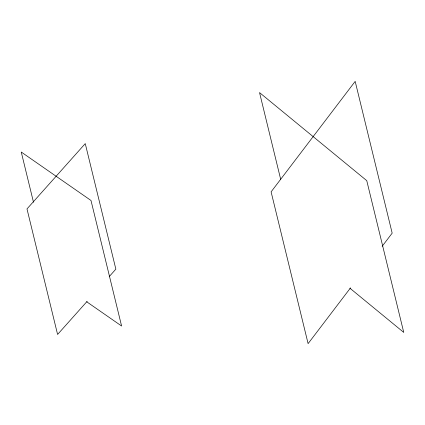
<?xml version="1.0" encoding="UTF-8"?>
<svg xmlns="http://www.w3.org/2000/svg" width="425" height="425" viewBox="0 0 425 425"><rect width="100%" height="100%" fill="white"/><g stroke="black" fill="none" stroke-linecap="round" stroke-linejoin="round"><path stroke-width="0.64" d="M350.54 287.858L308.104 343.628L271.108 191.856L355.178 81.372L392.174 233.144L382.165 246.293M87.168 301.304L57.593 334.454L26.987 208.909L85.255 143.602L115.86 269.147L109.236 276.569M86.727 301.803L121.598 326.023L90.993 200.478L21.25 152.033L33.49 202.252M349.881 288.177L403.75 332.414L366.754 180.646L259.532 92.586L280.697 179.403"/></g></svg>
